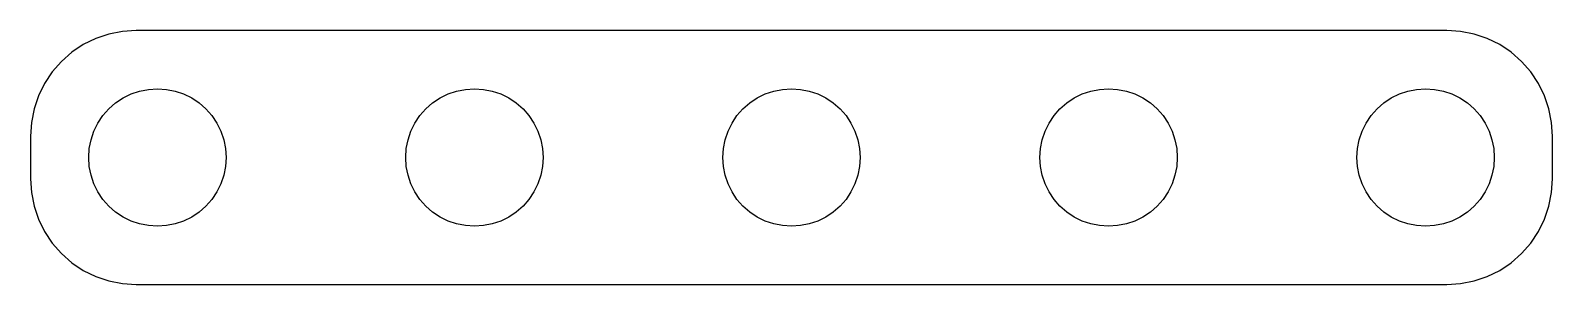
# Model space of a CAD drawing. Header units: metres. Extents: x -36 to 36, y -6 to 6.
import ezdxf

# ---------------------------------------------------------------- set-up
doc = ezdxf.new("R2010")
doc.units = ezdxf.units.M

msp = doc.modelspace()

# ---------------------------------------------------------------- linework, layer by layer
for p, q in [((-32.2991, 5.83463), (-32.9184, 5.62439)), ((-31.6576, 5.96222), (-32.2991, 5.83463)), ((-31.005, 6.00499), (-31.6576, 5.96222)), ((31.005, 6.00499), (-31.005, 6.00499)), ((31.6576, 5.96222), (31.005, 6.00499)), ((32.2991, 5.83463), (31.6576, 5.96222)), ((32.9184, 5.62439), (32.2991, 5.83463)), ((-33.505, 5.33511), (-34.0488, 4.97176)), ((-32.9184, 5.62439), (-33.505, 5.33511)), ((33.505, 5.33511), (32.9184, 5.62439)), ((34.0488, 4.97176), (33.505, 5.33511)), ((-34.5405, 4.54053), (-34.9718, 4.0488)), ((-34.0488, 4.97176), (-34.5405, 4.54053)), ((34.5405, 4.54053), (34.0488, 4.97176)), ((34.9718, 4.0488), (34.5405, 4.54053)), ((-34.9718, 4.0488), (-35.3351, 3.50499)), ((35.3351, 3.50499), (34.9718, 4.0488)), ((-35.6244, 2.91841), (-35.8346, 2.29909)), ((-35.3351, 3.50499), (-35.6244, 2.91841)), ((-31.625, 2.81458), (-31.2437, 3.00259)), ((-31.2437, 3.00259), (-30.8412, 3.13925)), ((-30.8412, 3.13925), (-30.4242, 3.22218)), ((-30.4242, 3.22218), (-30, 3.25)), ((-30, 3.25), (-29.5758, 3.22218)), ((-29.5758, 3.22218), (-29.1588, 3.13925)), ((-29.1588, 3.13925), (-28.7563, 3.00259)), ((-28.7563, 3.00259), (-28.375, 2.81458)), ((-16.625, 2.81458), (-16.2437, 3.00259)), ((-16.2437, 3.00259), (-15.8412, 3.13925)), ((-15.8412, 3.13925), (-15.4242, 3.22218)), ((-15.4242, 3.22218), (-15, 3.25)), ((-15, 3.25), (-14.5758, 3.22218)), ((-14.5758, 3.22218), (-14.1588, 3.13925)), ((-14.1588, 3.13925), (-13.7563, 3.00259)), ((-13.7563, 3.00259), (-13.375, 2.81458)), ((-1.625, 2.81458), (-1.24371, 3.00259)), ((-1.24371, 3.00259), (-0.841156, 3.13925)), ((-0.841156, 3.13925), (-0.42421, 3.22218)), ((-0.42421, 3.22218), (0, 3.25)), ((0, 3.25), (0.42421, 3.22218)), ((0.42421, 3.22218), (0.841156, 3.13925)), ((0.841156, 3.13925), (1.24371, 3.00259)), ((1.24371, 3.00259), (1.625, 2.81458)), ((13.375, 2.81458), (13.7563, 3.00259)), ((13.7563, 3.00259), (14.1588, 3.13925)), ((14.1588, 3.13925), (14.5758, 3.22218)), ((14.5758, 3.22218), (15, 3.25)), ((15, 3.25), (15.4242, 3.22218)), ((15.4242, 3.22218), (15.8412, 3.13925)), ((15.8412, 3.13925), (16.2437, 3.00259)), ((16.2437, 3.00259), (16.625, 2.81458)), ((28.375, 2.81458), (28.7563, 3.00259)), ((28.7563, 3.00259), (29.1588, 3.13925)), ((29.1588, 3.13925), (29.5758, 3.22218)), ((29.5758, 3.22218), (30, 3.25)), ((30, 3.25), (30.4242, 3.22218)), ((30.4242, 3.22218), (30.8412, 3.13925)), ((30.8412, 3.13925), (31.2437, 3.00259)), ((31.2437, 3.00259), (31.625, 2.81458)), ((35.6244, 2.91841), (35.3351, 3.50499)), ((35.8346, 2.29909), (35.6244, 2.91841)), ((-35.8346, 2.29909), (-35.9622, 1.65762)), ((-32.5784, 1.97847), (-32.2981, 2.2981)), ((-32.2981, 2.2981), (-31.9785, 2.57838)), ((-31.9785, 2.57838), (-31.625, 2.81458)), ((-28.375, 2.81458), (-28.0215, 2.57838)), ((-28.0215, 2.57838), (-27.7019, 2.2981)), ((-27.7019, 2.2981), (-27.4216, 1.97847)), ((-17.5784, 1.97847), (-17.2981, 2.2981)), ((-17.2981, 2.2981), (-16.9785, 2.57838)), ((-16.9785, 2.57838), (-16.625, 2.81458)), ((-13.375, 2.81458), (-13.0215, 2.57838)), ((-13.0215, 2.57838), (-12.7019, 2.2981)), ((-12.7019, 2.2981), (-12.4216, 1.97847)), ((-2.57838, 1.97847), (-2.2981, 2.2981)), ((-2.2981, 2.2981), (-1.97847, 2.57838)), ((-1.97847, 2.57838), (-1.625, 2.81458)), ((1.625, 2.81458), (1.97847, 2.57838)), ((1.97847, 2.57838), (2.2981, 2.2981)), ((2.2981, 2.2981), (2.57838, 1.97847)), ((12.4216, 1.97847), (12.7019, 2.2981)), ((12.7019, 2.2981), (13.0215, 2.57838)), ((13.0215, 2.57838), (13.375, 2.81458)), ((16.625, 2.81458), (16.9785, 2.57838)), ((16.9785, 2.57838), (17.2981, 2.2981)), ((17.2981, 2.2981), (17.5784, 1.97847)), ((27.4216, 1.97847), (27.7019, 2.2981)), ((27.7019, 2.2981), (28.0215, 2.57838)), ((28.0215, 2.57838), (28.375, 2.81458)), ((31.625, 2.81458), (31.9785, 2.57838)), ((31.9785, 2.57838), (32.2981, 2.2981)), ((32.2981, 2.2981), (32.5784, 1.97847)), ((35.9622, 1.65762), (35.8346, 2.29909)), ((-35.9622, 1.65762), (-36.005, 1.00499)), ((-33.0026, 1.24371), (-32.8146, 1.625)), ((-32.8146, 1.625), (-32.5784, 1.97847)), ((-27.4216, 1.97847), (-27.1854, 1.625)), ((-27.1854, 1.625), (-26.9974, 1.24371)), ((-18.0026, 1.24371), (-17.8146, 1.625)), ((-17.8146, 1.625), (-17.5784, 1.97847)), ((-12.4216, 1.97847), (-12.1854, 1.625)), ((-12.1854, 1.625), (-11.9974, 1.24371)), ((-3.00259, 1.24371), (-2.81458, 1.625)), ((-2.81458, 1.625), (-2.57838, 1.97847)), ((2.57838, 1.97847), (2.81458, 1.625)), ((2.81458, 1.625), (3.00259, 1.24371)), ((11.9974, 1.24371), (12.1854, 1.625)), ((12.1854, 1.625), (12.4216, 1.97847)), ((17.5784, 1.97847), (17.8146, 1.625)), ((17.8146, 1.625), (18.0026, 1.24371)), ((26.9974, 1.24371), (27.1854, 1.625)), ((27.1854, 1.625), (27.4216, 1.97847)), ((32.5784, 1.97847), (32.8146, 1.625)), ((32.8146, 1.625), (33.0026, 1.24371)), ((36.005, 1.00499), (35.9622, 1.65762)), ((-36.005, 1.00499), (-36.005, -1.00499)), ((-33.2222, 0.42421), (-33.1393, 0.841156)), ((-33.1393, 0.841156), (-33.0026, 1.24371)), ((-26.9974, 1.24371), (-26.8607, 0.841156)), ((-26.8607, 0.841156), (-26.7778, 0.42421)), ((-18.2222, 0.42421), (-18.1393, 0.841156)), ((-18.1393, 0.841156), (-18.0026, 1.24371)), ((-11.9974, 1.24371), (-11.8607, 0.841156)), ((-11.8607, 0.841156), (-11.7778, 0.42421)), ((-3.22218, 0.42421), (-3.13925, 0.841156)), ((-3.13925, 0.841156), (-3.00259, 1.24371)), ((3.00259, 1.24371), (3.13925, 0.841156)), ((3.13925, 0.841156), (3.22218, 0.42421)), ((11.7778, 0.42421), (11.8607, 0.841156)), ((11.8607, 0.841156), (11.9974, 1.24371)), ((18.0026, 1.24371), (18.1393, 0.841156)), ((18.1393, 0.841156), (18.2222, 0.42421)), ((26.7778, 0.42421), (26.8607, 0.841156)), ((26.8607, 0.841156), (26.9974, 1.24371)), ((33.0026, 1.24371), (33.1393, 0.841156)), ((33.1393, 0.841156), (33.2222, 0.42421)), ((36.005, -1.00499), (36.005, 1.00499)), ((-33.25, 0), (-33.2222, 0.42421)), ((-33.2222, -0.42421), (-33.25, 0)), ((-26.7778, 0.42421), (-26.75, 0)), ((-26.75, 0), (-26.7778, -0.42421)), ((-18.25, 0), (-18.2222, 0.42421)), ((-18.2222, -0.42421), (-18.25, 0)), ((-11.7778, 0.42421), (-11.75, 0)), ((-11.75, 0), (-11.7778, -0.42421)), ((-3.25, 0), (-3.22218, 0.42421)), ((-3.22218, -0.42421), (-3.25, 0)), ((3.22218, 0.42421), (3.25, 0)), ((3.25, 0), (3.22218, -0.42421)), ((11.75, 0), (11.7778, 0.42421)), ((11.7778, -0.42421), (11.75, 0)), ((18.2222, 0.42421), (18.25, 0)), ((18.25, 0), (18.2222, -0.42421)), ((26.75, 0), (26.7778, 0.42421)), ((26.7778, -0.42421), (26.75, 0)), ((33.2222, 0.42421), (33.25, 0)), ((33.25, 0), (33.2222, -0.42421)), ((-33.1393, -0.841156), (-33.2222, -0.42421)), ((-26.7778, -0.42421), (-26.8607, -0.841156)), ((-18.1393, -0.841156), (-18.2222, -0.42421)), ((-11.7778, -0.42421), (-11.8607, -0.841156)), ((-3.13925, -0.841156), (-3.22218, -0.42421)), ((3.22218, -0.42421), (3.13925, -0.841156)), ((11.8607, -0.841156), (11.7778, -0.42421)), ((18.2222, -0.42421), (18.1393, -0.841156)), ((26.8607, -0.841156), (26.7778, -0.42421)), ((33.2222, -0.42421), (33.1393, -0.841156)), ((-36.005, -1.00499), (-35.9622, -1.65762)), ((-33.0026, -1.24371), (-33.1393, -0.841156)), ((-32.8146, -1.625), (-33.0026, -1.24371)), ((-26.9974, -1.24371), (-27.1854, -1.625)), ((-26.8607, -0.841156), (-26.9974, -1.24371)), ((-18.0026, -1.24371), (-18.1393, -0.841156)), ((-17.8146, -1.625), (-18.0026, -1.24371)), ((-11.9974, -1.24371), (-12.1854, -1.625)), ((-11.8607, -0.841156), (-11.9974, -1.24371)), ((-3.00259, -1.24371), (-3.13925, -0.841156)), ((-2.81458, -1.625), (-3.00259, -1.24371)), ((3.00259, -1.24371), (2.81458, -1.625)), ((3.13925, -0.841156), (3.00259, -1.24371)), ((11.9974, -1.24371), (11.8607, -0.841156)), ((12.1854, -1.625), (11.9974, -1.24371)), ((18.0026, -1.24371), (17.8146, -1.625)), ((18.1393, -0.841156), (18.0026, -1.24371)), ((26.9974, -1.24371), (26.8607, -0.841156)), ((27.1854, -1.625), (26.9974, -1.24371)), ((33.0026, -1.24371), (32.8146, -1.625)), ((33.1393, -0.841156), (33.0026, -1.24371)), ((35.9622, -1.65762), (36.005, -1.00499)), ((-35.9622, -1.65762), (-35.8346, -2.29909)), ((-32.5784, -1.97847), (-32.8146, -1.625)), ((-32.2981, -2.2981), (-32.5784, -1.97847)), ((-27.4216, -1.97847), (-27.7019, -2.2981)), ((-27.1854, -1.625), (-27.4216, -1.97847)), ((-17.5784, -1.97847), (-17.8146, -1.625)), ((-17.2981, -2.2981), (-17.5784, -1.97847)), ((-12.4216, -1.97847), (-12.7019, -2.2981)), ((-12.1854, -1.625), (-12.4216, -1.97847)), ((-2.57838, -1.97847), (-2.81458, -1.625)), ((-2.2981, -2.2981), (-2.57838, -1.97847)), ((2.57838, -1.97847), (2.2981, -2.2981)), ((2.81458, -1.625), (2.57838, -1.97847)), ((12.4216, -1.97847), (12.1854, -1.625)), ((12.7019, -2.2981), (12.4216, -1.97847)), ((17.5784, -1.97847), (17.2981, -2.2981)), ((17.8146, -1.625), (17.5784, -1.97847)), ((27.4216, -1.97847), (27.1854, -1.625)), ((27.7019, -2.2981), (27.4216, -1.97847)), ((32.5784, -1.97847), (32.2981, -2.2981)), ((32.8146, -1.625), (32.5784, -1.97847)), ((35.8346, -2.29909), (35.9622, -1.65762)), ((-35.8346, -2.29909), (-35.6244, -2.91841)), ((-31.9785, -2.57838), (-32.2981, -2.2981)), ((-31.625, -2.81458), (-31.9785, -2.57838)), ((-31.2437, -3.00259), (-31.625, -2.81458)), ((-28.375, -2.81458), (-28.7563, -3.00259)), ((-28.0215, -2.57838), (-28.375, -2.81458)), ((-27.7019, -2.2981), (-28.0215, -2.57838)), ((-16.9785, -2.57838), (-17.2981, -2.2981)), ((-16.625, -2.81458), (-16.9785, -2.57838)), ((-16.2437, -3.00259), (-16.625, -2.81458)), ((-13.375, -2.81458), (-13.7563, -3.00259)), ((-13.0215, -2.57838), (-13.375, -2.81458)), ((-12.7019, -2.2981), (-13.0215, -2.57838)), ((-1.97847, -2.57838), (-2.2981, -2.2981)), ((-1.625, -2.81458), (-1.97847, -2.57838)), ((-1.24371, -3.00259), (-1.625, -2.81458)), ((1.625, -2.81458), (1.24371, -3.00259)), ((1.97847, -2.57838), (1.625, -2.81458)), ((2.2981, -2.2981), (1.97847, -2.57838)), ((13.0215, -2.57838), (12.7019, -2.2981)), ((13.375, -2.81458), (13.0215, -2.57838)), ((13.7563, -3.00259), (13.375, -2.81458)), ((16.625, -2.81458), (16.2437, -3.00259)), ((16.9785, -2.57838), (16.625, -2.81458)), ((17.2981, -2.2981), (16.9785, -2.57838)), ((28.0215, -2.57838), (27.7019, -2.2981)), ((28.375, -2.81458), (28.0215, -2.57838)), ((28.7563, -3.00259), (28.375, -2.81458)), ((31.625, -2.81458), (31.2437, -3.00259)), ((31.9785, -2.57838), (31.625, -2.81458)), ((32.2981, -2.2981), (31.9785, -2.57838)), ((35.6244, -2.91841), (35.8346, -2.29909)), ((-35.6244, -2.91841), (-35.3351, -3.50499)), ((-35.3351, -3.50499), (-34.9718, -4.0488)), ((-30.8412, -3.13925), (-31.2437, -3.00259)), ((-30.4242, -3.22218), (-30.8412, -3.13925)), ((-30, -3.25), (-30.4242, -3.22218)), ((-29.5758, -3.22218), (-30, -3.25)), ((-29.1588, -3.13925), (-29.5758, -3.22218)), ((-28.7563, -3.00259), (-29.1588, -3.13925)), ((-15.8412, -3.13925), (-16.2437, -3.00259)), ((-15.4242, -3.22218), (-15.8412, -3.13925)), ((-15, -3.25), (-15.4242, -3.22218)), ((-14.5758, -3.22218), (-15, -3.25)), ((-14.1588, -3.13925), (-14.5758, -3.22218)), ((-13.7563, -3.00259), (-14.1588, -3.13925)), ((-0.841156, -3.13925), (-1.24371, -3.00259)), ((-0.42421, -3.22218), (-0.841156, -3.13925)), ((0, -3.25), (-0.42421, -3.22218)), ((0.42421, -3.22218), (0, -3.25)), ((0.841156, -3.13925), (0.42421, -3.22218)), ((1.24371, -3.00259), (0.841156, -3.13925)), ((14.1588, -3.13925), (13.7563, -3.00259)), ((14.5758, -3.22218), (14.1588, -3.13925)), ((15, -3.25), (14.5758, -3.22218)), ((15.4242, -3.22218), (15, -3.25)), ((15.8412, -3.13925), (15.4242, -3.22218)), ((16.2437, -3.00259), (15.8412, -3.13925)), ((29.1588, -3.13925), (28.7563, -3.00259)), ((29.5758, -3.22218), (29.1588, -3.13925)), ((30, -3.25), (29.5758, -3.22218)), ((30.4242, -3.22218), (30, -3.25)), ((30.8412, -3.13925), (30.4242, -3.22218)), ((31.2437, -3.00259), (30.8412, -3.13925)), ((34.9718, -4.0488), (35.3351, -3.50499)), ((35.3351, -3.50499), (35.6244, -2.91841)), ((-34.9718, -4.0488), (-34.5405, -4.54053)), ((34.5405, -4.54053), (34.9718, -4.0488)), ((-34.5405, -4.54053), (-34.0488, -4.97176)), ((-34.0488, -4.97176), (-33.505, -5.33511)), ((33.505, -5.33511), (34.0488, -4.97176)), ((34.0488, -4.97176), (34.5405, -4.54053)), ((-33.505, -5.33511), (-32.9184, -5.62439)), ((-32.9184, -5.62439), (-32.2991, -5.83463)), ((32.2991, -5.83463), (32.9184, -5.62439)), ((32.9184, -5.62439), (33.505, -5.33511)), ((-32.2991, -5.83463), (-31.6576, -5.96222)), ((-31.6576, -5.96222), (-31.005, -6.00499)), ((-31.005, -6.00499), (31.005, -6.00499)), ((31.005, -6.00499), (31.6576, -5.96222)), ((31.6576, -5.96222), (32.2991, -5.83463))]:
    msp.add_line(p, q)

doc.saveas('drawing.dxf')
